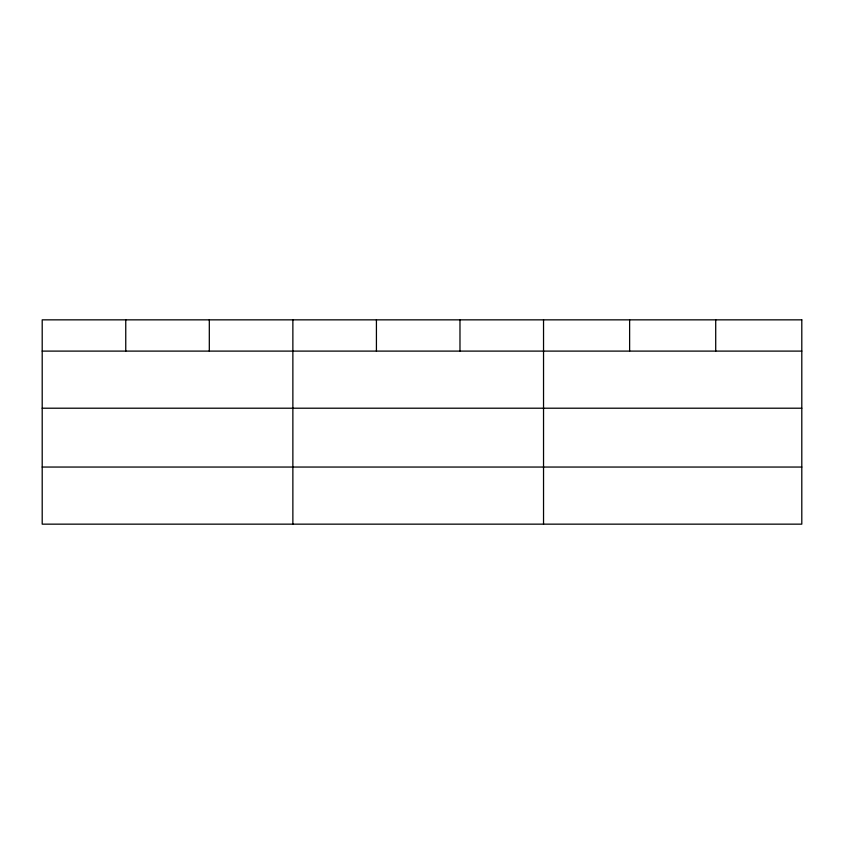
<?xml version="1.0" encoding="UTF-8"?>
<svg xmlns="http://www.w3.org/2000/svg" width="844" height="844" viewBox="0 0 844 844"><rect width="100%" height="100%" fill="white"/><g stroke="black" fill="none" stroke-linecap="round" stroke-linejoin="round"><path stroke-width="1.27" d="M42.2 351.104L801.8 351.104M42.2 408.211L801.8 408.211M42.2 467.048L801.8 467.048M715.712 319.844L715.712 351.104M629.624 319.844L629.624 351.104M543.536 319.844L543.536 524.156M459.98 319.844L459.98 351.104M376.424 319.844L376.424 351.104M292.868 319.844L292.868 524.156M209.312 319.844L209.312 351.104M125.756 319.844L125.756 351.104M801.8 319.844L42.2 319.844L42.2 524.156L801.8 524.156L801.8 319.844"/></g></svg>
